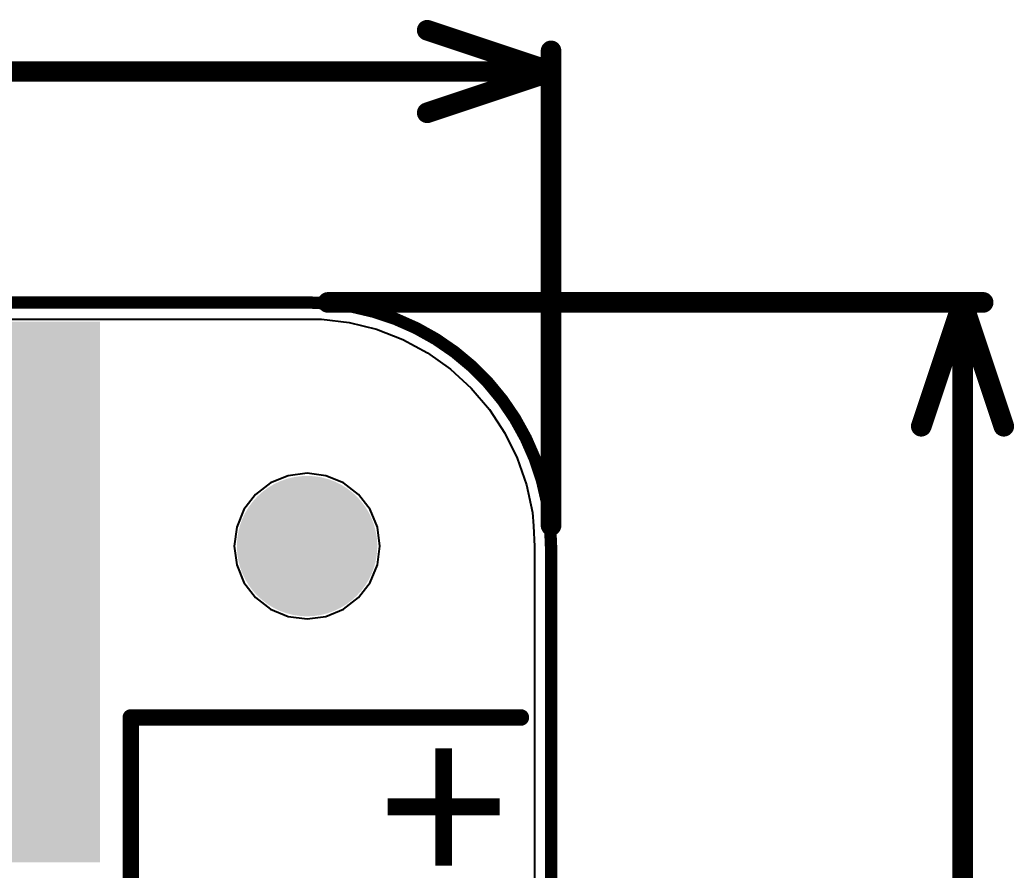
# Model space of a CAD drawing. Header units: millimetres. Extents: x -3 to 5381, y -54 to 5355.
# Drawn here: x 35.12 to 47.35, y -3.99 to 6.47 of the extents above; entities that cross this region are included whole.
import ezdxf

# ---------------------------------------------------------------- set-up
doc = ezdxf.new("R2010")
doc.units = ezdxf.units.MM
for name, color, linetype in [('BottomLayer', 5, 'Continuous'), ('BottomSolder', 6, 'Continuous'), ('Mechanical1', 6, 'Continuous'), ('Mechanical2', 216, 'Continuous'), ('MultiLayer', 9, 'Continuous'), ('PadHoleLayer', 156, 'Continuous'), ('TopLayer', 1, 'Continuous'), ('TopOverlay', 2, 'Continuous'), ('TopSolder', 216, 'Continuous')]:
    doc.layers.add(name, color=color, linetype=linetype)
doc.styles.add('Arial', font='', dxfattribs={"height": 0.2})
doc.styles.get('Arial').set_extended_font_data('Arial')

# ---------------------------------------------------------------- blocks, each defined once
blk = doc.blocks.new('6_5MM_THTPAD_39')
at = {"layer": 'BottomLayer'}
blk.add_hatch(color=5, dxfattribs=at).paths.add_polyline_path([(7.798562, 3.989832), (14.250162, 3.989832), (14.250162, -2.461768), (7.798562, -2.461768)])
at = {"layer": 'BottomSolder'}
blk.add_hatch(color=6, dxfattribs=at).paths.add_polyline_path([(7.696962, 4.091432), (14.351762, 4.091432), (14.351762, -2.563368), (7.696962, -2.563368)])
at = {"layer": 'MultiLayer'}
blk.add_hatch(color=9, dxfattribs=at).paths.add_polyline_path([(7.798562, 3.989832), (14.250162, 3.989832), (14.250162, -2.461768), (7.798562, -2.461768)])
at = {"layer": 'PadHoleLayer'}
h = blk.add_hatch(color=156, dxfattribs=at)
edge = h.paths.add_edge_path()
edge.add_arc((11.024362, 0.764032), 1.000001, 0, 360)
at = {"layer": 'TopLayer'}
blk.add_hatch(color=1, dxfattribs=at).paths.add_polyline_path([(7.798562, 3.989832), (14.250162, 3.989832), (14.250162, -2.461768), (7.798562, -2.461768)])
at = {"layer": 'TopSolder'}
blk.add_hatch(color=216, dxfattribs=at).paths.add_polyline_path([(7.696962, 4.091432), (14.351762, 4.091432), (14.351762, -2.563368), (7.696962, -2.563368)])

msp = doc.modelspace()

# ---------------------------------------------------------------- hatches: boundary and pattern name
at = {"layer": 'BottomLayer'}
h = msp.add_hatch(color=5, dxfattribs=at)
edge = h.paths.add_edge_path()
edge.add_arc((38.651, -0.003), 0.762, 0, 360)
at = {"layer": 'BottomSolder'}
h = msp.add_hatch(color=6, dxfattribs=at)
edge = h.paths.add_edge_path()
edge.add_arc((38.651, -0.003), 0.864, 0, 360)
at = {"layer": 'MultiLayer'}
h = msp.add_hatch(color=9, dxfattribs=at)
edge = h.paths.add_edge_path()
edge.add_arc((38.651, -0.003), 0.762, 0, 360)
at = {"layer": 'PadHoleLayer'}
h = msp.add_hatch(color=156, dxfattribs=at)
edge = h.paths.add_edge_path()
edge.add_arc((38.651, -0.003), 0.762, 0, 360)
at = {"layer": 'TopLayer'}
h = msp.add_hatch(color=1, dxfattribs=at)
edge = h.paths.add_edge_path()
edge.add_arc((38.651, -0.003), 0.762, 0, 360)
at = {"layer": 'TopSolder'}
h = msp.add_hatch(color=216, dxfattribs=at)
edge = h.paths.add_edge_path()
edge.add_arc((38.651, -0.003), 0.864, 0, 360)

# ---------------------------------------------------------------- linework, layer by layer
at = {"layer": 'BottomLayer'}
for p, q in [((9.209, 2.792), (38.653, 2.792)), ((38.653, 2.792), (38.653, 2.792)), ((38.653, 2.792), (38.653, 2.792)), ((38.653, 2.792), (38.827, 2.792)), ((38.827, 2.792), (39.17, 2.75)), ((39.17, 2.75), (39.506, 2.665)), ((39.506, 2.665), (39.828, 2.54)), ((39.828, 2.54), (40.133, 2.375)), ((40.133, 2.375), (40.415, 2.175)), ((40.415, 2.175), (40.67, 1.941)), ((40.67, 1.941), (40.895, 1.677)), ((40.895, 1.677), (41.085, 1.388)), ((41.085, 1.388), (41.238, 1.078)), ((41.238, 1.078), (41.352, 0.751)), ((38.419, 0.863), (38.202, 0.774)), ((38.651, 0.894), (38.419, 0.863)), ((38.883, 0.863), (38.651, 0.894)), ((39.099, 0.774), (38.883, 0.863)), ((38.202, 0.774), (38.017, 0.631)), ((39.285, 0.631), (39.099, 0.774)), ((41.352, 0.751), (41.424, 0.412)), ((38.017, 0.631), (37.874, 0.446)), ((39.427, 0.446), (39.285, 0.631)), ((37.874, 0.446), (37.785, 0.229)), ((39.517, 0.229), (39.427, 0.446)), ((41.424, 0.412), (41.439, 0.245)), ((37.785, 0.229), (37.754, -0.003)), ((39.547, -0.003), (39.517, 0.229)), ((41.439, 0.245), (41.45, -0.008)), ((37.754, -0.003), (37.785, -0.235)), ((39.517, -0.235), (39.547, -0.003)), ((41.45, -0.008), (41.45, -4.517)), ((37.785, -0.235), (37.874, -0.451)), ((39.427, -0.451), (39.517, -0.235)), ((37.874, -0.451), (38.017, -0.637)), ((39.285, -0.637), (39.427, -0.451)), ((38.017, -0.637), (38.202, -0.779)), ((39.099, -0.779), (39.285, -0.637)), ((38.202, -0.779), (38.419, -0.869)), ((38.883, -0.869), (39.099, -0.779)), ((38.419, -0.869), (38.651, -0.899)), ((38.651, -0.899), (38.883, -0.869))]:
    msp.add_line(p, q, dxfattribs=at)
at = {"layer": 'Mechanical1', "const_width": 0.254}
for points in [[(40.129, 6.346), (41.653, 5.838)], [(41.653, 0.25), (41.653, 6.092)], [(24.282, 5.838), (41.653, 5.838)], [(40.129, 5.33), (41.653, 5.838)], [(38.907, 2.996), (46.972, 2.996)], [(46.21, 1.472), (46.718, 2.996)], [(46.718, 2.996), (47.226, 1.472)], [(46.718, -19.295), (46.718, 2.996)]]:
    msp.add_lwpolyline(points, dxfattribs=at)
at = {"layer": 'Mechanical1', "const_width": 0.127}
for points in [[(40.066, 6.346, 1), (40.193, 6.346, 1)], [(41.59, 6.092, 1), (41.717, 6.092, 1)], [(41.59, 5.838, 1), (41.717, 5.838, 1)], [(41.59, 5.838, 1), (41.717, 5.838, 1)], [(41.59, 5.838, 1), (41.717, 5.838, 1)], [(40.066, 5.33, 1), (40.193, 5.33, 1)], [(38.844, 2.996, 1), (38.971, 2.996, 1)], [(46.654, 2.996, 1), (46.781, 2.996, 1)], [(46.654, 2.996, 1), (46.781, 2.996, 1)], [(46.654, 2.996, 1), (46.781, 2.996, 1)], [(46.908, 2.996, 1), (47.035, 2.996, 1)], [(46.146, 1.472, 1), (46.273, 1.472, 1)], [(47.162, 1.472, 1), (47.289, 1.472, 1)], [(41.59, 0.25, 1), (41.717, 0.25, 1)]]:
    msp.add_lwpolyline(points, format="xyb", close=True, dxfattribs=at)
at = {"layer": 'Mechanical2', "const_width": 0.152}
for points in [[(0.007, 2.996), (38.653, 2.996)], [(41.642, 0.258), (41.653, -0.004)], [(41.653, -23.956), (41.653, -0.004)]]:
    msp.add_lwpolyline(points, dxfattribs=at)
at = {"layer": 'Mechanical2', "const_width": 0.0762}
for points in [[(38.615, 2.996, 1), (38.692, 2.996, 1)], [(38.615, 2.996, 1), (38.692, 2.996, 1)], [(41.604, 0.258, 1), (41.68, 0.258, 1)], [(41.604, 0.258, 1), (41.68, 0.258, 1)], [(41.615, -0.004, 1), (41.692, -0.004, 1)], [(41.615, -0.004, 1), (41.692, -0.004, 1)]]:
    msp.add_lwpolyline(points, format="xyb", close=True, dxfattribs=at)
at = {"layer": 'Mechanical2', "const_width": 0.152}
msp.add_lwpolyline([(38.653, 2.996, -0.388879), (41.642, 0.258)], format="xyb", dxfattribs=at)
at = {"layer": 'TopLayer'}
for p, q in [((15.012, 2.792), (38.653, 2.792)), ((38.653, 2.792), (38.653, 2.792)), ((38.653, 2.792), (38.653, 2.792)), ((38.653, 2.792), (38.827, 2.792)), ((38.827, 2.792), (39.17, 2.75)), ((39.17, 2.75), (39.506, 2.665)), ((39.506, 2.665), (39.828, 2.54)), ((39.828, 2.54), (40.133, 2.375)), ((40.133, 2.375), (40.415, 2.175)), ((40.415, 2.175), (40.67, 1.941)), ((40.67, 1.941), (40.895, 1.677)), ((40.895, 1.677), (41.085, 1.388)), ((41.085, 1.388), (41.238, 1.078)), ((41.238, 1.078), (41.352, 0.751)), ((38.419, 0.863), (38.202, 0.774)), ((38.651, 0.894), (38.419, 0.863)), ((38.883, 0.863), (38.651, 0.894)), ((39.099, 0.774), (38.883, 0.863)), ((38.202, 0.774), (38.017, 0.631)), ((39.285, 0.631), (39.099, 0.774)), ((41.352, 0.751), (41.424, 0.412)), ((38.017, 0.631), (37.874, 0.446)), ((39.427, 0.446), (39.285, 0.631)), ((37.874, 0.446), (37.785, 0.229)), ((39.517, 0.229), (39.427, 0.446)), ((41.424, 0.412), (41.439, 0.245)), ((37.785, 0.229), (37.754, -0.003)), ((39.547, -0.003), (39.517, 0.229)), ((41.439, 0.245), (41.45, -0.008)), ((37.754, -0.003), (37.785, -0.235)), ((39.517, -0.235), (39.547, -0.003)), ((41.45, -0.008), (41.45, -4.517)), ((37.785, -0.235), (37.874, -0.451)), ((39.427, -0.451), (39.517, -0.235)), ((37.874, -0.451), (38.017, -0.637)), ((39.285, -0.637), (39.427, -0.451)), ((38.017, -0.637), (38.202, -0.779)), ((39.099, -0.779), (39.285, -0.637)), ((38.202, -0.779), (38.419, -0.869)), ((38.883, -0.869), (39.099, -0.779)), ((38.419, -0.869), (38.651, -0.899)), ((38.651, -0.899), (38.883, -0.869))]:
    msp.add_line(p, q, dxfattribs=at)
at = {"layer": 'TopOverlay', "const_width": 0.203}
for points in [[(36.481, -14.101), (36.481, -2.112)], [(36.481, -2.112), (41.282, -2.112)]]:
    msp.add_lwpolyline(points, dxfattribs=at)
at = {"layer": 'TopOverlay', "const_width": 0.102}
for points in [[(36.431, -2.112, 1), (36.532, -2.112, 1)], [(36.431, -2.112, 1), (36.532, -2.112, 1)], [(41.231, -2.112, 1), (41.333, -2.112, 1)]]:
    msp.add_lwpolyline(points, format="xyb", close=True, dxfattribs=at)

# ---------------------------------------------------------------- block references
msp.add_blockref('6_5MM_THTPAD_39', (21.749, -1.331))

# ---------------------------------------------------------------- texts
at = {"layer": 'TopOverlay', "style": 'Arial'}
msp.add_text('+', height=2.032, dxfattribs=at).set_placement((39.504, -4.195))

doc.saveas('drawing.dxf')
